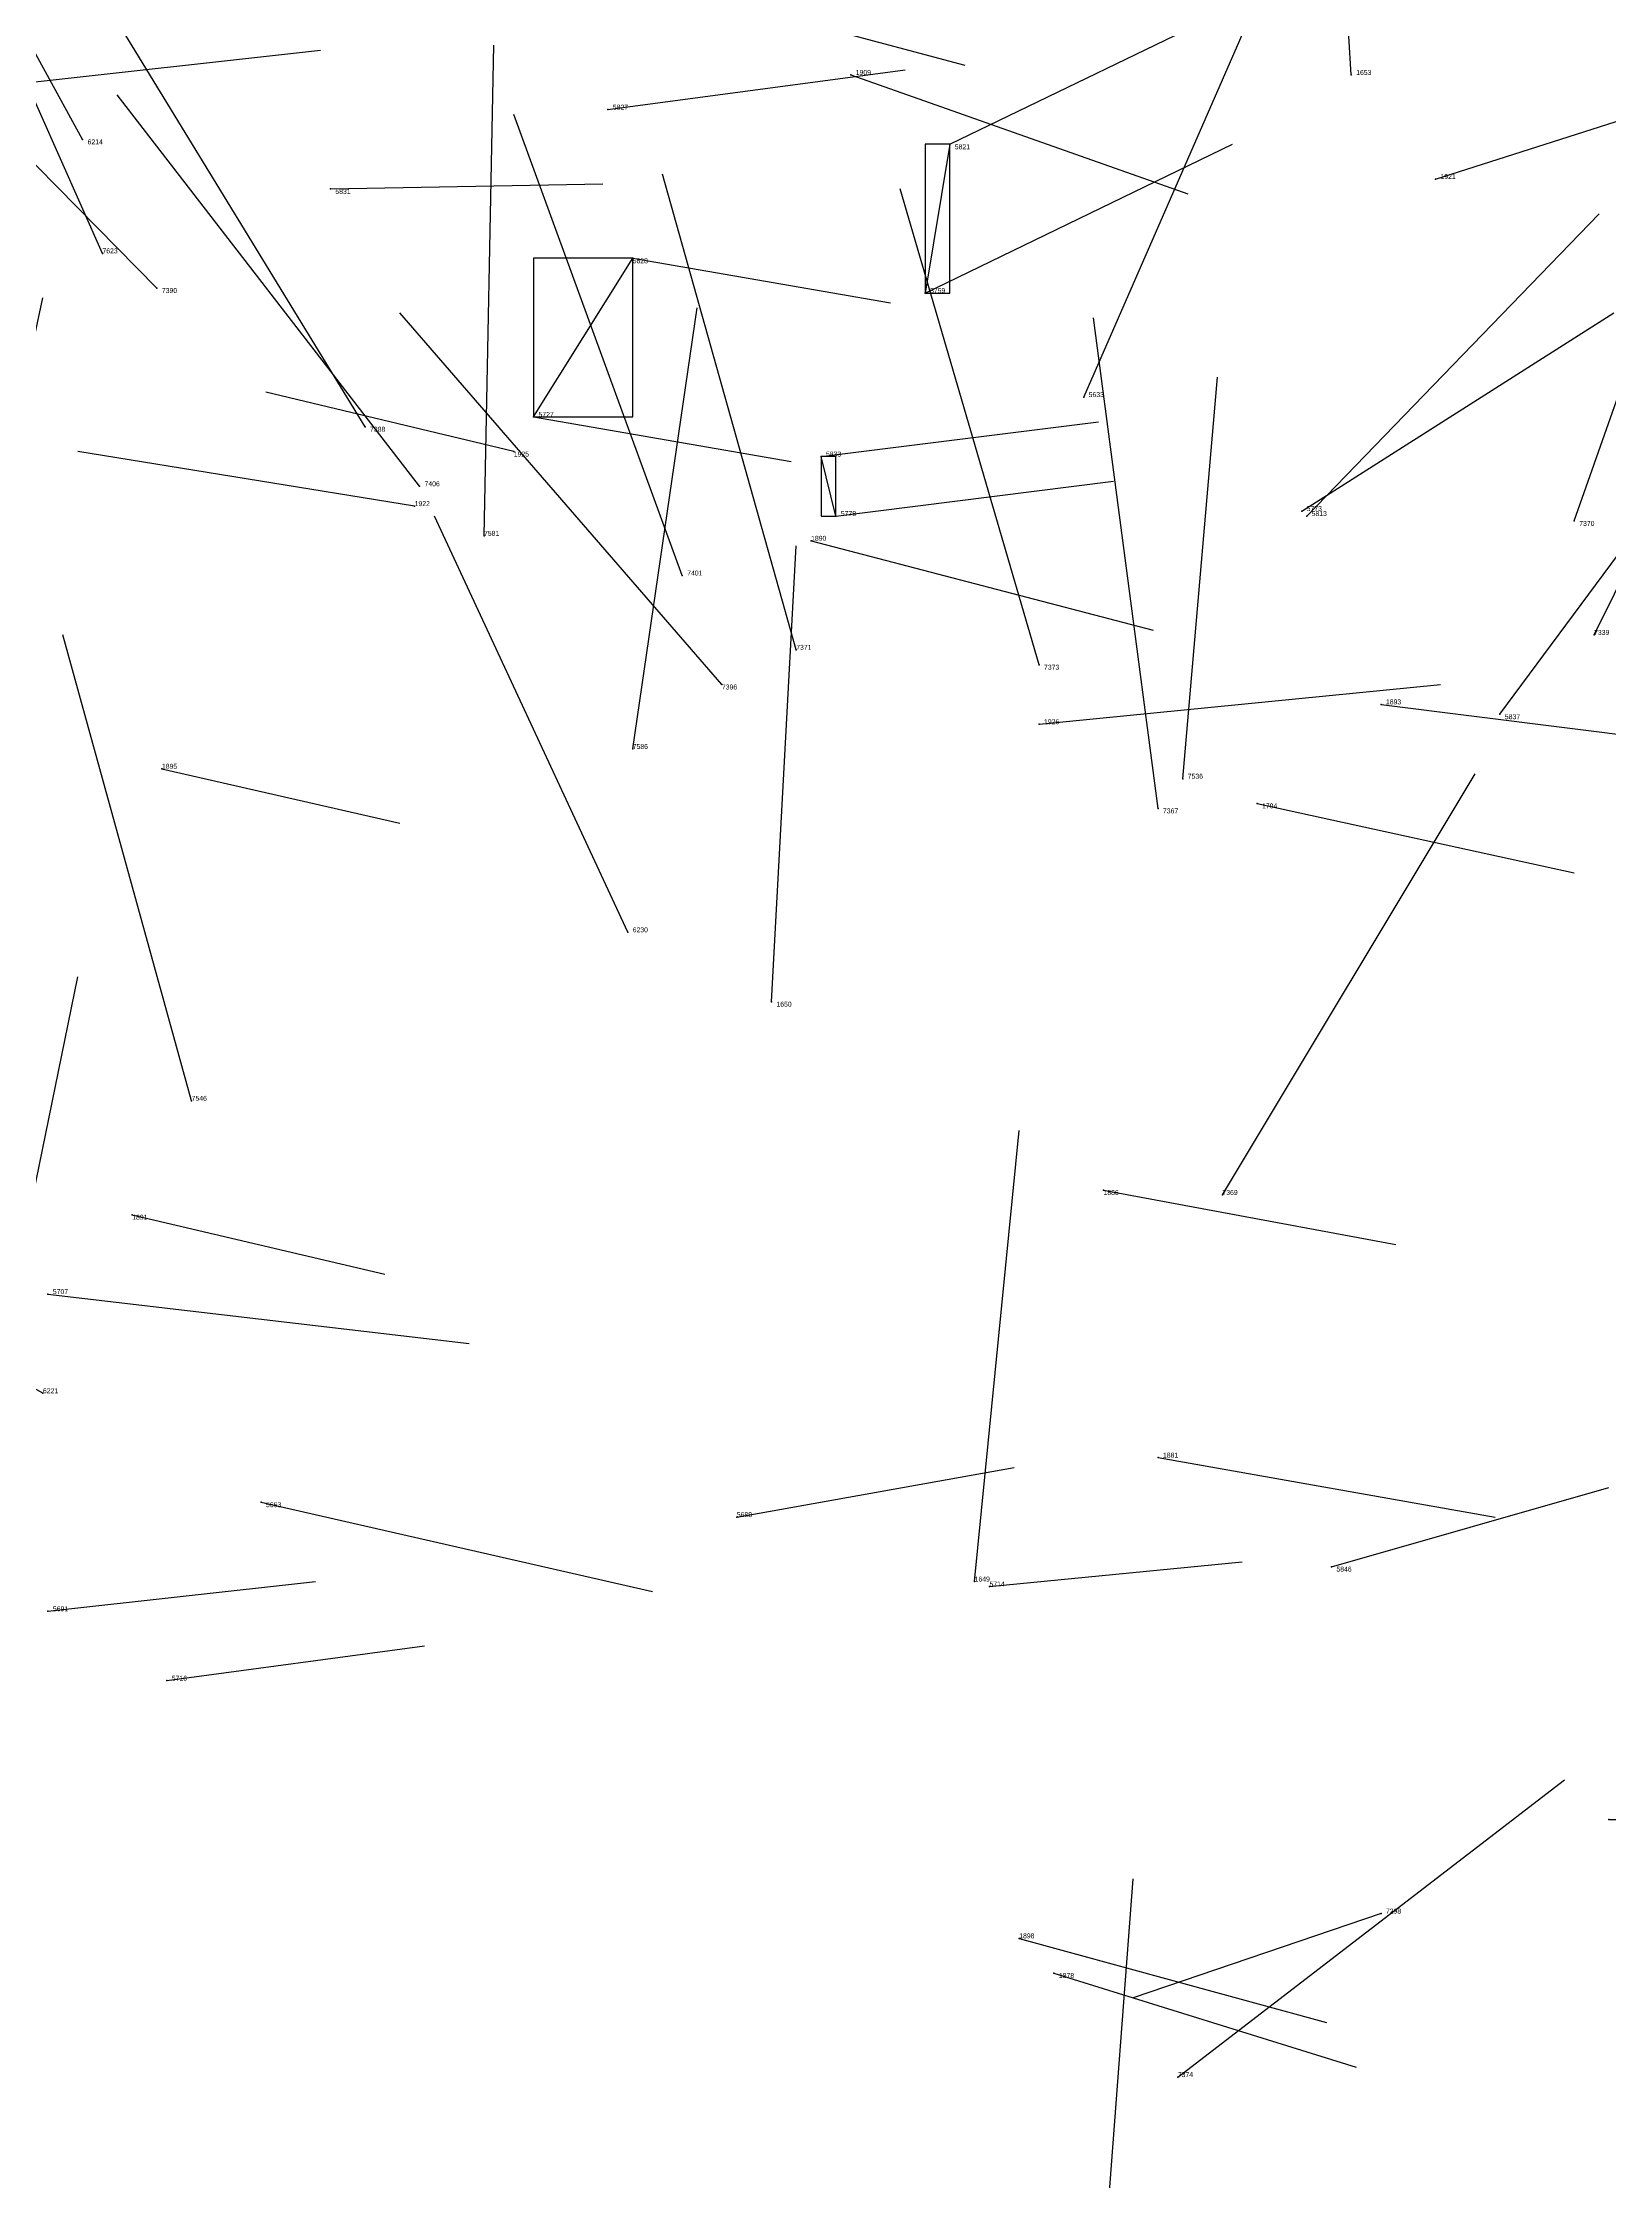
# Model space of a CAD drawing. Extents: x 59.1 to 70.8, y 600.3 to 605.1.
# Drawn here: x 66.237 to 66.5531, y 604.234 to 604.6655 of the extents above; entities that cross this region are included whole.
import ezdxf

# ---------------------------------------------------------------- set-up
doc = ezdxf.new("R2010")
doc.units = 0
for name, color, linetype in [('Clients', 3, 'CONTINUOUS'), ('Facilities', 3, 'CONTINUOUS'), ('Facilities_lines', 3, 'CONTINUOUS'), ('Min_max_boxes', 1, 'CONTINUOUS'), ('Normals', 1, 'CONTINUOUS'), ('Source_points', 5, 'CONTINUOUS'), ('Text', 3, 'CONTINUOUS')]:
    doc.layers.add(name, color=color, linetype=linetype)

msp = doc.modelspace()

# ---------------------------------------------------------------- linework, layer by layer
at = {"layer": 'Clients', "color": 5}
for p in [(66.356, 604.622, 453.755), (66.415, 604.615, 453.654), (66.394, 604.582, 453.677)]:
    msp.add_point(p, dxfattribs=at)
at = {"layer": 'Facilities', "color": 3}
for p in [(66.4, 604.659, 449.152), (66.501, 604.659, 452.804), (66.351, 604.652, 453.709), (66.245, 604.646, 457.336), (66.42, 604.645, 453.645), (66.295, 604.636, 453.74), (66.518, 604.638, 448.551), (66.249, 604.623, 458.526), (66.26, 604.616, 460.579), (66.447, 604.594, 454.865), (66.302, 604.588, 460.429), (66.336, 604.59, 453.738), (66.332, 604.583, 448.226), (66.313, 604.576, 460.499), (66.312, 604.572, 448.299), (66.491, 604.571, 453.6), (66.397, 604.57, 453.675), (66.492, 604.57, 453.663), (66.546, 604.569, 461.425), (66.326, 604.566, 462.292), (66.392, 604.565, 449.162), (66.366, 604.558, 460.969), (66.55, 604.546, 461.582), (66.389, 604.543, 461.068), (66.374, 604.536, 460.773), (66.438, 604.54, 461.022), (66.507, 604.532, 449.052), (66.438, 604.528, 448.378), (66.531, 604.53, 453.653), (66.356, 604.523, 462.271), (66.261, 604.519, 449.25), (66.467, 604.517, 462.536), (66.462, 604.511, 461.054), (66.482, 604.512, 448.319), (66.355, 604.486, 457.383), (66.384, 604.472, 452.977), (66.267, 604.452, 462.656), (66.451, 604.434, 449.082), (66.475, 604.433, 461.139), (66.255, 604.429, 449.265), (66.238, 604.413, 454.162), (66.237, 604.393, 457.469), (66.462, 604.38, 449.057), (66.281, 604.371, 454.137), (66.377, 604.368, 453.679), (66.425, 604.355, 452.939), (66.497, 604.358, 453.682), (66.428, 604.354, 453.821), (66.238, 604.349, 453.697), (66.262, 604.335, 453.789), (66.553, 604.307, 448.442), (66.507, 604.288, 462.3), (66.434, 604.283, 449.121), (66.441, 604.276, 449.008), (66.466, 604.255, 461.437)]:
    msp.add_point(p, dxfattribs=at)
at = {"layer": 'Facilities_lines', "color": 3}
for p, q in [((66.42, 604.645, 453.645), (66.415, 604.615, 453.654)), ((66.336, 604.59, 453.738), (66.356, 604.622, 453.755)), ((66.397, 604.57, 453.675), (66.394, 604.582, 453.677))]:
    msp.add_line(p, q, dxfattribs=at)
at = {"layer": 'Min_max_boxes', "color": 1}
for p, q in [((66.42, 604.645, 453.645), (66.415, 604.645, 453.645)), ((66.415, 604.645, 453.645), (66.415, 604.615, 453.645)), ((66.42, 604.645, 453.654), (66.415, 604.645, 453.654)), ((66.415, 604.645, 453.654), (66.415, 604.615, 453.654)), ((66.415, 604.645, 453.645), (66.415, 604.645, 453.654)), ((66.42, 604.615, 453.645), (66.42, 604.645, 453.645)), ((66.42, 604.615, 453.654), (66.42, 604.645, 453.654)), ((66.42, 604.645, 453.645), (66.42, 604.645, 453.654)), ((66.356, 604.622, 453.738), (66.336, 604.622, 453.738)), ((66.336, 604.622, 453.738), (66.336, 604.59, 453.738)), ((66.356, 604.622, 453.755), (66.336, 604.622, 453.755)), ((66.336, 604.622, 453.755), (66.336, 604.59, 453.755)), ((66.336, 604.622, 453.738), (66.336, 604.622, 453.755)), ((66.356, 604.59, 453.738), (66.356, 604.622, 453.738)), ((66.356, 604.59, 453.755), (66.356, 604.622, 453.755)), ((66.356, 604.622, 453.738), (66.356, 604.622, 453.755)), ((66.415, 604.615, 453.645), (66.42, 604.615, 453.645)), ((66.415, 604.615, 453.654), (66.42, 604.615, 453.654)), ((66.415, 604.615, 453.645), (66.415, 604.615, 453.654)), ((66.42, 604.615, 453.645), (66.42, 604.615, 453.654)), ((66.336, 604.59, 453.738), (66.356, 604.59, 453.738)), ((66.336, 604.59, 453.755), (66.356, 604.59, 453.755)), ((66.336, 604.59, 453.738), (66.336, 604.59, 453.755)), ((66.356, 604.59, 453.738), (66.356, 604.59, 453.755)), ((66.397, 604.582, 453.675), (66.394, 604.582, 453.675)), ((66.394, 604.582, 453.675), (66.394, 604.57, 453.675)), ((66.397, 604.582, 453.677), (66.394, 604.582, 453.677)), ((66.394, 604.582, 453.677), (66.394, 604.57, 453.677)), ((66.394, 604.582, 453.675), (66.394, 604.582, 453.677)), ((66.397, 604.57, 453.675), (66.397, 604.582, 453.675)), ((66.397, 604.57, 453.677), (66.397, 604.582, 453.677)), ((66.397, 604.582, 453.675), (66.397, 604.582, 453.677)), ((66.394, 604.57, 453.675), (66.397, 604.57, 453.675)), ((66.394, 604.57, 453.677), (66.397, 604.57, 453.677)), ((66.394, 604.57, 453.675), (66.394, 604.57, 453.677)), ((66.397, 604.57, 453.675), (66.397, 604.57, 453.677))]:
    msp.add_line(p, q, dxfattribs=at)
at = {"layer": 'Normals', "color": 1}
for p, q in [((66.501, 604.659, 452.804), (66.495, 604.756, 452.781)), ((66.249, 604.623, 458.526), (66.209, 604.713, 458.507)), ((66.245, 604.646, 457.336), (66.21, 604.71, 457.404)), ((66.26, 604.616, 460.579), (66.19, 604.687, 460.574)), ((66.348, 604.681, 449.1), (66.423, 604.661, 449.163)), ((66.42, 604.645, 453.645), (66.482, 604.675, 453.717)), ((66.447, 604.594, 454.865), (66.482, 604.674, 454.816)), ((66.302, 604.588, 460.429), (66.25, 604.673, 460.44)), ((66.518, 604.638, 448.551), (66.609, 604.667, 448.522)), ((66.23, 604.657, 453.859), (66.293, 604.664, 453.936)), ((66.326, 604.566, 462.292), (66.328, 604.665, 462.276)), ((66.546, 604.569, 461.425), (66.579, 604.663, 461.431)), ((66.351, 604.652, 453.709), (66.411, 604.66, 453.789)), ((66.4, 604.659, 449.152), (66.468, 604.635, 449.222)), ((66.313, 604.576, 460.499), (66.252, 604.655, 460.509)), ((66.366, 604.558, 460.969), (66.332, 604.651, 460.955)), ((66.415, 604.615, 453.654), (66.477, 604.645, 453.726)), ((66.295, 604.636, 453.74), (66.35, 604.637, 453.823)), ((66.389, 604.543, 461.068), (66.362, 604.639, 461.062)), ((66.438, 604.54, 461.022), (66.41, 604.636, 461.018)), ((66.492, 604.57, 453.663), (66.551, 604.631, 453.716)), ((66.55, 604.546, 461.582), (66.594, 604.635, 461.59)), ((66.356, 604.622, 453.755), (66.408, 604.613, 453.84)), ((66.216, 604.517, 462.046), (66.237, 604.614, 462.032)), ((66.374, 604.536, 460.773), (66.309, 604.611, 460.787)), ((66.356, 604.523, 462.271), (66.369, 604.612, 462.227)), ((66.462, 604.511, 461.054), (66.449, 604.61, 461.047)), ((66.491, 604.571, 453.6), (66.554, 604.611, 453.666)), ((66.531, 604.53, 453.653), (66.585, 604.603, 453.696)), ((66.467, 604.517, 462.536), (66.474, 604.598, 462.478)), ((66.332, 604.583, 448.226), (66.282, 604.595, 448.312)), ((66.336, 604.59, 453.738), (66.388, 604.581, 453.823)), ((66.394, 604.582, 453.677), (66.45, 604.589, 453.759)), ((66.312, 604.572, 448.299), (66.244, 604.583, 448.372)), ((66.397, 604.57, 453.675), (66.453, 604.577, 453.757)), ((66.355, 604.486, 457.383), (66.316, 604.57, 457.42)), ((66.384, 604.472, 452.977), (66.389, 604.564, 452.939)), ((66.392, 604.565, 449.162), (66.461, 604.547, 449.232)), ((66.267, 604.452, 462.656), (66.241, 604.546, 462.678)), ((66.438, 604.528, 448.378), (66.519, 604.536, 448.32)), ((66.507, 604.532, 449.052), (66.586, 604.522, 449.113)), ((66.261, 604.519, 449.25), (66.309, 604.508, 449.337)), ((66.475, 604.433, 461.139), (66.526, 604.518, 461.127)), ((66.482, 604.512, 448.319), (66.546, 604.498, 448.243)), ((66.225, 604.384, 462.049), (66.244, 604.477, 462.017)), ((66.425, 604.355, 452.939), (66.434, 604.446, 452.897)), ((66.451, 604.434, 449.082), (66.51, 604.423, 449.162)), ((66.255, 604.429, 449.265), (66.306, 604.417, 449.35)), ((66.237, 604.393, 457.469), (66.183, 604.423, 457.548)), ((66.238, 604.413, 454.162), (66.323, 604.403, 454.214)), ((66.377, 604.368, 453.679), (66.433, 604.378, 453.761)), ((66.462, 604.38, 449.057), (66.53, 604.368, 449.129)), ((66.497, 604.358, 453.682), (66.553, 604.374, 453.763)), ((66.281, 604.371, 454.137), (66.36, 604.353, 454.196)), ((66.428, 604.354, 453.821), (66.479, 604.359, 453.907)), ((66.238, 604.349, 453.697), (66.292, 604.355, 453.781)), ((66.262, 604.335, 453.789), (66.314, 604.342, 453.874)), ((66.466, 604.255, 461.437), (66.544, 604.315, 461.419)), ((66.553, 604.307, 448.442), (66.632, 604.307, 448.381)), ((66.45, 604.203, 452.962), (66.457, 604.295, 452.923)), ((66.507, 604.288, 462.3), (66.457, 604.271, 462.385)), ((66.434, 604.283, 449.121), (66.496, 604.266, 449.198)), ((66.441, 604.276, 449.008), (66.502, 604.257, 449.085))]:
    msp.add_line(p, q, dxfattribs=at)
at = {"layer": 'Source_points', "color": 5}
for p in [(66.4, 604.659, 449.152), (66.501, 604.659, 452.804), (66.351, 604.652, 453.709), (66.245, 604.646, 457.336), (66.42, 604.645, 453.645), (66.295, 604.636, 453.74), (66.518, 604.638, 448.551), (66.249, 604.623, 458.526), (66.356, 604.622, 453.755), (66.26, 604.616, 460.579), (66.415, 604.615, 453.654), (66.447, 604.594, 454.865), (66.302, 604.588, 460.429), (66.336, 604.59, 453.738), (66.332, 604.583, 448.226), (66.394, 604.582, 453.677), (66.313, 604.576, 460.499), (66.312, 604.572, 448.299), (66.491, 604.571, 453.6), (66.397, 604.57, 453.675), (66.492, 604.57, 453.663), (66.546, 604.569, 461.425), (66.326, 604.566, 462.292), (66.392, 604.565, 449.162), (66.366, 604.558, 460.969), (66.55, 604.546, 461.582), (66.389, 604.543, 461.068), (66.374, 604.536, 460.773), (66.438, 604.54, 461.022), (66.507, 604.532, 449.052), (66.438, 604.528, 448.378), (66.531, 604.53, 453.653), (66.356, 604.523, 462.271), (66.261, 604.519, 449.25), (66.467, 604.517, 462.536), (66.462, 604.511, 461.054), (66.482, 604.512, 448.319), (66.355, 604.486, 457.383), (66.384, 604.472, 452.977), (66.267, 604.452, 462.656), (66.451, 604.434, 449.082), (66.475, 604.433, 461.139), (66.255, 604.429, 449.265), (66.238, 604.413, 454.162), (66.237, 604.393, 457.469), (66.462, 604.38, 449.057), (66.281, 604.371, 454.137), (66.377, 604.368, 453.679), (66.425, 604.355, 452.939), (66.497, 604.358, 453.682), (66.428, 604.354, 453.821), (66.238, 604.349, 453.697), (66.262, 604.335, 453.789), (66.553, 604.307, 448.442), (66.507, 604.288, 462.3), (66.434, 604.283, 449.121), (66.441, 604.276, 449.008), (66.466, 604.255, 461.437)]:
    msp.add_point(p, dxfattribs=at)

# ---------------------------------------------------------------- texts
at = {"layer": 'Text', "color": 3}
for s, p in [('1909', (66.401, 604.659, 449.152)), ('1653', (66.502, 604.659, 452.804)), ('5827', (66.352, 604.652, 453.709)), ('6214', (66.246, 604.645, 457.336)), ('5821', (66.421, 604.644, 453.645)), ('5831', (66.296, 604.635, 453.74)), ('1921', (66.519, 604.638, 448.551)), ('7623', (66.249, 604.623, 458.526)), ('5828', (66.356, 604.621, 453.755)), ('7390', (66.261, 604.615, 460.579)), ('5759', (66.416, 604.615, 453.654)), ('5633', (66.448, 604.594, 454.865)), ('7388', (66.303, 604.587, 460.429)), ('5727', (66.337, 604.59, 453.738)), ('1925', (66.332, 604.582, 448.226)), ('5833', (66.395, 604.582, 453.677)), ('7406', (66.314, 604.576, 460.499)), ('1922', (66.312, 604.572, 448.299)), ('5778', (66.398, 604.57, 453.675)), ('5773', (66.492, 604.571, 453.6)), ('5813', (66.493, 604.57, 453.663)), ('7581', (66.326, 604.566, 462.292)), ('7370', (66.547, 604.568, 461.425)), ('1890', (66.392, 604.565, 449.162)), ('7401', (66.367, 604.558, 460.969)), ('7339', (66.55, 604.546, 461.582)), ('7371', (66.389, 604.543, 461.068)), ('7396', (66.374, 604.535, 460.773)), ('7373', (66.439, 604.539, 461.022)), ('1893', (66.508, 604.532, 449.052)), ('1926', (66.439, 604.528, 448.378)), ('5837', (66.532, 604.529, 453.653)), ('7586', (66.356, 604.523, 462.271)), ('1895', (66.261, 604.519, 449.25)), ('7536', (66.468, 604.517, 462.536)), ('7367', (66.463, 604.51, 461.054)), ('1794', (66.483, 604.511, 448.319)), ('6230', (66.356, 604.486, 457.383)), ('1650', (66.385, 604.471, 452.977)), ('7546', (66.267, 604.452, 462.656)), ('1886', (66.451, 604.433, 449.082)), ('7369', (66.475, 604.433, 461.139)), ('1891', (66.255, 604.428, 449.265)), ('5707', (66.239, 604.413, 454.162)), ('6221', (66.237, 604.393, 457.469)), ('1881', (66.463, 604.38, 449.057)), ('5663', (66.282, 604.37, 454.137)), ('5688', (66.377, 604.368, 453.679)), ('1649', (66.425, 604.355, 452.939)), ('5714', (66.428, 604.354, 453.821)), ('5846', (66.498, 604.357, 453.682)), ('5691', (66.239, 604.349, 453.697)), ('5716', (66.263, 604.335, 453.789)), ('7298', (66.508, 604.288, 462.3)), ('1898', (66.434, 604.283, 449.121)), ('1878', (66.442, 604.275, 449.008)), ('7374', (66.466, 604.255, 461.437))]:
    msp.add_text(s, height=0.001, dxfattribs=at).set_placement(p)

doc.saveas('drawing.dxf')
